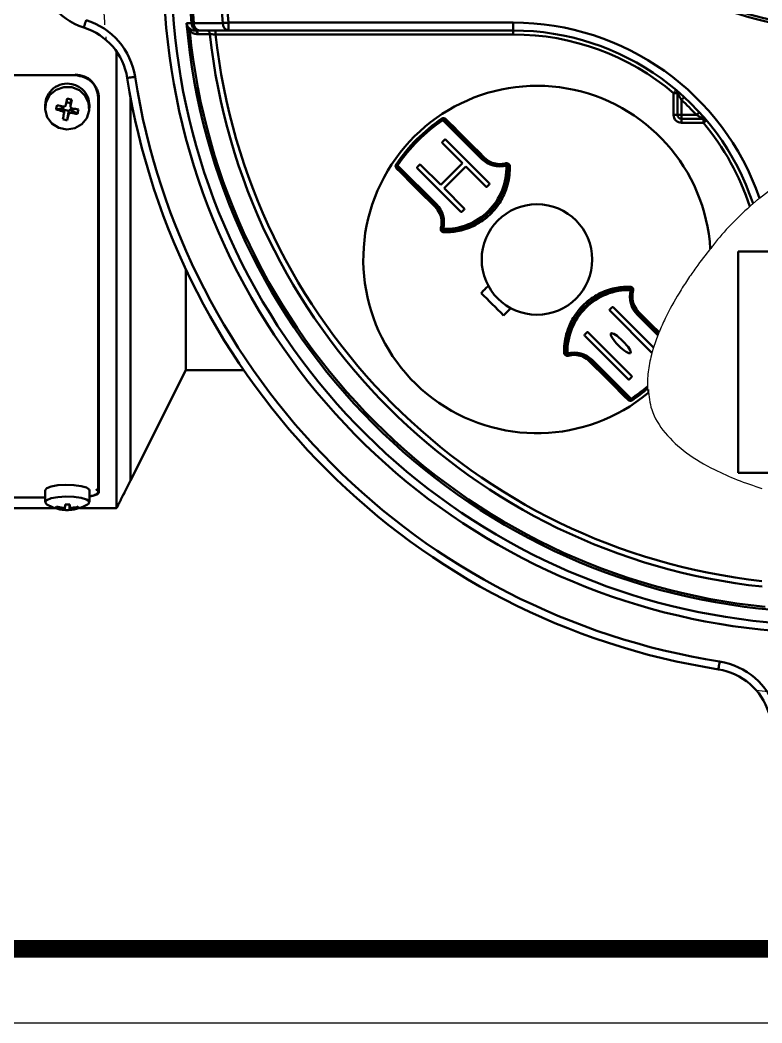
# Model space of a CAD drawing. Header units: millimetres. Extents: x 5395 to 6471, y 1829 to 2617.
# Drawn here: x 5794.9 to 5888.8, y 1829.1 to 1956.1 of the extents above; entities that cross this region are included whole.
import ezdxf

# ---------------------------------------------------------------- set-up
doc = ezdxf.new("R2010")
doc.units = ezdxf.units.MM
doc.linetypes.add('AM_ISO08W050', pattern=[18, 12, -1.5, 3, -1.5])
for name, color, linetype, lineweight in [('AM_5', 3, 'Continuous', 25), ('AM_7', 4, 'AM_ISO08W050', 25), ('AM_BOR', 7, 'Continuous', 50)]:
    doc.layers.add(name, color=color, linetype=linetype, lineweight=lineweight)

msp = doc.modelspace()

# ---------------------------------------------------------------- linework, layer by layer
msp.add_line((5394.79029, 1829.0507), (6471.04029, 1829.0507))
at = {"const_width": 2.25}
msp.add_lwpolyline([(6461.66529, 2607.1757), (5441.66529, 2607.1757), (5441.66529, 1838.4257), (6461.66529, 1838.4257)], close=True, dxfattribs=at)
at = {"layer": 'AM_5'}
for p, q in [((5875.66036, 1916.1417), (5875.10728, 1914.57345)), ((5875.10728, 1914.57345), (5874.91398, 1913.91823)), ((5874.34231, 1909.37832), (5874.39139, 1908.79759))]:
    msp.add_line(p, q, dxfattribs=at)
for points, knots in [([(5888.53463, 1933.50912), (5889.52915, 1934.2797), (5891.51725, 1935.82014), (5895.19186, 1937.87014), (5899.55077, 1939.55508), (5904.60489, 1940.72649), (5908.08778, 1940.88917), (5909.84494, 1940.97124)], [0, 0, 0, 0, 0.163795473, 0.327437759, 0.546316997, 0.77111137, 1, 1, 1, 1]), ([(5888.53463, 1933.50912), (5888.43655, 1933.42752), (5888.24031, 1933.26428), (5887.98373, 1933.04482), (5887.8003, 1932.88554), (5887.723, 1932.81767), (5887.7171, 1932.81249), (5887.71534, 1932.81095)], [0, 0, 0, 0, 0.234868106, 0.469920428, 0.698325928, 0.910304084, 1, 1, 1, 1]), ([(5887.3082, 1932.44805), (5885.6753, 1930.91796), (5883.89924, 1929.25373), (5882.49427, 1927.28261), (5882.38102, 1927.12373)], [0, 0, 0, 0, 0.919393211, 1, 1, 1, 1]), ([(5887.3082, 1932.44805), (5887.35715, 1932.49219), (5887.45515, 1932.58055), (5887.58451, 1932.69563), (5887.67549, 1932.77595), (5887.71197, 1932.80799), (5887.7146, 1932.8103), (5887.71534, 1932.81095)], [0, 0, 0, 0, 0.240746753, 0.481924184, 0.709995499, 0.918399159, 1, 1, 1, 1]), ([(5882.30318, 1927.08295), (5881.71652, 1926.33771), (5880.83445, 1925.2172), (5879.42325, 1923.18874), (5878.09829, 1921.11515), (5876.80714, 1918.82142), (5876.06272, 1917.10011), (5875.8073, 1916.50949)], [0, 0, 0, 0, 0.3034181823, 0.456210344, 0.608881509, 0.8657967322, 1, 1, 1, 1]), ([(5875.74055, 1916.34435), (5875.74145, 1916.3466), (5875.74288, 1916.35019), (5875.75461, 1916.37942), (5875.76853, 1916.414), (5875.78523, 1916.45526), (5875.79876, 1916.48856), (5875.80574, 1916.50567), (5875.8073, 1916.50949)], [0, 0, 0, 0, 0.319044275, 0.508733053, 0.665644181, 0.823493857, 0.960656015, 1, 1, 1, 1]), ([(5875.74055, 1916.34435), (5875.73975, 1916.34237), (5875.73817, 1916.3384), (5875.72591, 1916.30775), (5875.70771, 1916.26199), (5875.6849, 1916.20433), (5875.66835, 1916.16209), (5875.66036, 1916.1417)], [0, 0, 0, 0, 0.1930815913, 0.3858757733, 0.5851079574, 0.7996372111, 1, 1, 1, 1]), ([(5874.91398, 1913.91823), (5874.73283, 1913.19701), (5874.38198, 1911.8001), (5874.34721, 1910.36062), (5874.33039, 1909.66433)], [0, 0, 0, 0, 0.516299861, 1, 1, 1, 1]), ([(5874.33039, 1909.66433), (5874.33144, 1909.63046), (5874.33338, 1909.56752), (5874.3367, 1909.48937), (5874.33912, 1909.4386), (5874.34046, 1909.41275), (5874.3406, 1909.41004), (5874.34066, 1909.4089)], [0, 0, 0, 0, 0.2827374831, 0.5253498561, 0.7182523722, 0.8808926103, 1, 1, 1, 1]), ([(5874.46381, 1909.28213), (5874.54295, 1908.418), (5874.72665, 1906.41226), (5876.53693, 1903.60203), (5879.31863, 1901.07164), (5882.50418, 1899.21592), (5885.74237, 1897.77792), (5887.79048, 1897.08609), (5888.84484, 1896.72993)], [0, 0, 0, 0, 0.126846415, 0.294427582, 0.47680487, 0.680727159, 0.835640016, 1, 1, 1, 1])]:
    msp.add_open_spline(points, degree=3, knots=knots, dxfattribs=at)
at = {"layer": 'AM_7'}
for start, end in [(174.3167558, 185.7673958), (264.2382277, 275.7617723)]:
    msp.add_arc((5897.34484, 1962.79115), 92.0615, start, end, dxfattribs=at)
at = {"layer": 'AM_BOR'}
for p, q in [((5817.56566, 1954.72965), (5817.01872, 1954.72965)), ((5821.24807, 1954.72965), (5817.56566, 1954.72965)), ((5819.63025, 1954.72965), (5819.63025, 1954.22965)), ((5821.24807, 1955.72965), (5857.34484, 1955.72965)), ((5821.24807, 1955.72965), (5821.24807, 1954.72965)), ((5857.34484, 1954.72965), (5821.24807, 1954.72965)), ((5857.34484, 1955.72965), (5857.34484, 1954.72965)), ((5857.34484, 1954.72965), (5857.34484, 1954.22965)), ((5857.34484, 1954.22965), (5819.63025, 1954.22965)), ((5807.09484, 1894.25967), (5807.09484, 1952.05499)), ((5801.84484, 1949.07295), (5767.84484, 1949.07295)), ((5767.84484, 1949.07295), (5801.84484, 1949.07295)), ((5801.84484, 1949.07295), (5801.84484, 1949.17263)), ((5801.26246, 1945.58292), (5801.42425, 1945.978)), ((5804.74484, 1946.26436), (5804.74484, 1946.38455)), ((5804.74484, 1946.26436), (5804.74484, 1896.23796)), ((5804.84484, 1896.26732), (5804.84484, 1946.14628)), ((5808.84484, 1897.72965), (5808.84484, 1946.36658)), ((5878.15449, 1946.80803), (5877.65448, 1946.80803)), ((5877.65448, 1944.03929), (5877.65448, 1946.80803)), ((5878.15449, 1944.03929), (5878.15449, 1946.80803)), ((5878.65449, 1945.92769), (5878.65449, 1944.03929)), ((5798.04484, 1945.28942), (5798.04484, 1944.8967)), ((5800.19576, 1944.91144), (5799.43057, 1944.723)), ((5800.19576, 1944.52607), (5800.19576, 1944.91144)), ((5800.26248, 1944.92047), (5800.30133, 1945.09813)), ((5801.03679, 1944.54294), (5800.43359, 1944.66627)), ((5800.43371, 1944.24066), (5800.43371, 1944.65497)), ((5800.74527, 1945.65038), (5801.25598, 1945.54596)), ((5801.01424, 1944.44757), (5800.85245, 1943.36269)), ((5801.01424, 1944.06219), (5801.01424, 1944.44757)), ((5801.25598, 1945.55028), (5801.25598, 1945.13596)), ((5801.26246, 1945.58292), (5801.26246, 1945.19755)), ((5801.34723, 1944.92597), (5801.29966, 1944.70841)), ((5801.3698, 1944.67139), (5801.3698, 1944.28602)), ((5801.3698, 1944.67139), (5802.135, 1944.17004)), ((5803.64484, 1944.8967), (5803.64484, 1945.28942)), ((5848.31006, 1943.54577), (5848.29647, 1943.5659)), ((5853.35461, 1938.44744), (5848.42202, 1943.38004)), ((5848.56344, 1943.52146), (5853.49603, 1938.58886)), ((5878.15449, 1944.03929), (5877.65448, 1944.03929)), ((5878.65449, 1944.03929), (5878.15449, 1944.03929)), ((5878.65449, 1944.03929), (5878.65449, 1943.53929)), ((5878.65449, 1944.03929), (5880.54288, 1944.03929)), ((5881.42322, 1943.53929), (5878.65449, 1943.53929)), ((5878.65449, 1943.53929), (5878.65449, 1943.03929)), ((5881.42322, 1943.53929), (5881.42322, 1943.03929)), ((5881.42322, 1943.03929), (5878.65449, 1943.03929)), ((5848.64223, 1940.89709), (5848.35938, 1940.61425)), ((5854.29908, 1935.38166), (5848.78365, 1940.89709)), ((5850.90497, 1937.92724), (5848.35938, 1940.47283)), ((5842.52872, 1937.76442), (5842.50859, 1937.77802)), ((5847.48563, 1932.57846), (5842.55303, 1937.51105)), ((5842.69445, 1937.65247), (5847.62705, 1932.71988)), ((5845.46025, 1937.71511), (5845.1774, 1937.43227)), ((5850.69283, 1931.77541), (5845.1774, 1937.29085)), ((5848.14725, 1935.16953), (5845.60167, 1937.71511)), ((5850.90497, 1937.92724), (5848.14725, 1935.16953)), ((5851.32923, 1937.50298), (5848.57151, 1934.74526)), ((5853.87481, 1934.95739), (5851.32923, 1937.50298)), ((5851.1171, 1932.19968), (5848.57151, 1934.74526)), ((5854.29908, 1935.24024), (5854.01624, 1934.95739)), ((5851.1171, 1932.05826), (5850.83425, 1931.77541)), ((5885.84484, 1926.72965), (5885.84484, 1898.72965)), ((5885.84484, 1926.72965), (5903.84484, 1926.72965)), ((5815.84484, 1911.72965), (5815.84484, 1924.54916)), ((5856.1022, 1918.65858), (5857.01564, 1919.57202)), ((5869.85543, 1919.68389), (5869.57258, 1919.40104)), ((5874.91398, 1913.91823), (5869.57258, 1919.25962)), ((5875.10728, 1914.57345), (5869.99685, 1919.68389)), ((5875.66036, 1916.1417), (5873.06264, 1918.73942)), ((5873.20406, 1918.88084), (5875.74055, 1916.34435)), ((5866.67345, 1916.50191), (5866.3906, 1916.21906)), ((5872.3303, 1910.98647), (5866.81487, 1916.50191)), ((5871.90604, 1910.56221), (5866.3906, 1916.07764)), ((5872.12624, 1907.93784), (5867.19365, 1912.87043)), ((5867.33507, 1913.01186), (5872.26767, 1908.07926)), ((5808.84484, 1897.72965), (5815.84484, 1911.72965)), ((5815.84484, 1911.72965), (5823.1896, 1911.72965)), ((5872.3303, 1910.84505), (5872.04746, 1910.56221)), ((5872.12624, 1907.93784), (5872.26767, 1908.07926)), ((5885.84484, 1898.72965), (5933.84484, 1898.72965)), ((5808.08856, 1896.21709), (5808.84484, 1897.72965)), ((5798.04484, 1896.487), (5798.04484, 1894.99537)), ((5803.64484, 1894.99537), (5803.64484, 1896.487)), ((5807.95243, 1895.94484), (5808.08856, 1896.21709)), ((5798.04484, 1895.60481), (5771.64484, 1895.60481)), ((5780.83956, 1894.25967), (5799.25841, 1894.25967)), ((5780.84148, 1894.2588), (5799.26103, 1894.2588)), ((5799.53624, 1894.43047), (5799.45567, 1894.29598)), ((5800.23754, 1894.13727), (5800.23754, 1894.29185)), ((5800.53005, 1894.0602), (5800.53005, 1894.32535)), ((5801.11932, 1894.71144), (5801.11024, 1894.00987)), ((5801.12977, 1894.05519), (5801.12977, 1894.71174)), ((5801.15964, 1894.71272), (5801.15964, 1894.358)), ((5801.15973, 1894.71272), (5801.15973, 1894.36061)), ((5801.43717, 1894.28134), (5801.43717, 1894.12964)), ((5802.14251, 1894.40711), (5802.21903, 1894.27842)), ((5802.42865, 1894.2588), (5807.09926, 1894.2588)), ((5802.43127, 1894.25967), (5807.09484, 1894.25967))]:
    msp.add_line(p, q, dxfattribs=at)
at = {"layer": 'AM_BOR', "flags": 128}
for points in [[(5803.24294, 1956.05267), (5803.18436, 1955.86659), (5803.12803, 1955.68765), (5803.07611, 1955.52274), (5803.03061, 1955.3782), (5802.99327, 1955.25957), (5802.96553, 1955.17143), (5802.94843, 1955.11715), (5802.94267, 1955.09882)], [(5815.96946, 1955.64292), (5816.02202, 1955.64286), (5816.23224, 1955.64264), (5816.56983, 1955.64227)], [(5816.56983, 1955.64227), (5816.57678, 1955.64288), (5816.59264, 1955.64427), (5816.61725, 1955.64643), (5816.65039, 1955.64934), (5816.69177, 1955.65297), (5816.74102, 1955.65729), (5816.79768, 1955.66227), (5816.86126, 1955.66784)], [(5816.86126, 1955.66784), (5818.27828, 1955.66674), (5820.54394, 1955.66488)], [(5820.54394, 1955.66488), (5820.61635, 1955.67154), (5820.69484, 1955.67876), (5820.77866, 1955.68647), (5820.867, 1955.6946), (5820.95901, 1955.70306), (5821.05381, 1955.71178), (5821.15047, 1955.72067), (5821.24807, 1955.72965)], [(5818.91486, 1954.26758), (5818.20575, 1954.26724), (5817.37031, 1954.26685)], [(5808.44289, 1948.71384), (5808.46187, 1948.71683), (5808.51808, 1948.72569), (5808.60936, 1948.74009), (5808.73221, 1948.75945), (5808.8819, 1948.78305), (5809.05267, 1948.80998), (5809.23798, 1948.83919), (5809.43069, 1948.86957)], [(5801.42404, 1947.54587), (5802.37453, 1947.16464), (5803.11843, 1946.47711), (5803.55526, 1945.57614), (5803.62603, 1944.58341), (5803.3212, 1943.63299), (5802.68191, 1942.85324), (5801.79452, 1942.34947), (5800.77887, 1942.18972), (5799.77213, 1942.39557), (5798.91026, 1942.9392), (5798.30967, 1943.74721), (5798.05147, 1944.71046), (5798.17053, 1945.69886), (5798.65077, 1946.57893), (5799.42733, 1947.2318), (5800.39534, 1947.56931), (5801.42404, 1947.54587)], [(5877.97686, 1947.19023), (5877.97067, 1947.18288), (5877.95232, 1947.16113), (5877.92253, 1947.12581), (5877.88244, 1947.07828), (5877.83359, 1947.02037), (5877.77785, 1946.95429), (5877.71738, 1946.88259), (5877.65448, 1946.80803)], [(5878.99273, 1946.29591), (5878.98623, 1946.28884), (5878.96698, 1946.26788), (5878.93573, 1946.23386), (5878.89366, 1946.18806), (5878.84241, 1946.13226), (5878.78393, 1946.0686), (5878.72047, 1945.99953), (5878.65449, 1945.92769)], [(5848.42202, 1943.38004), (5848.40018, 1943.41237), (5848.37918, 1943.44346), (5848.35982, 1943.47212), (5848.34285, 1943.49723), (5848.32893, 1943.51784), (5848.31859, 1943.53315), (5848.31222, 1943.54259), (5848.31006, 1943.54577)], [(5848.42202, 1943.38004), (5848.44961, 1943.40763), (5848.47614, 1943.43416), (5848.50059, 1943.45861), (5848.52202, 1943.48004), (5848.53961, 1943.49763), (5848.55267, 1943.5107), (5848.56072, 1943.51874), (5848.56344, 1943.52146)], [(5848.79911, 1943.51767), (5849.28139, 1943.0354), (5849.80383, 1942.51296), (5850.36496, 1941.95182), (5850.96319, 1941.35359), (5851.59683, 1940.71995), (5852.26408, 1940.0527), (5852.96305, 1939.35373), (5853.69177, 1938.62502)], [(5880.91111, 1944.37754), (5880.90403, 1944.37104), (5880.88308, 1944.35179), (5880.84905, 1944.32054), (5880.80325, 1944.27847), (5880.74746, 1944.22721), (5880.6838, 1944.16874), (5880.61472, 1944.10528), (5880.54288, 1944.03929)], [(5881.42322, 1943.03929), (5881.49778, 1943.10218), (5881.56948, 1943.16266), (5881.63556, 1943.21839), (5881.69347, 1943.26725), (5881.74101, 1943.30734), (5881.77632, 1943.33713), (5881.79808, 1943.35547), (5881.80542, 1943.36167)], [(5853.49603, 1938.58886), (5853.49332, 1938.58615), (5853.48527, 1938.5781), (5853.4722, 1938.56503), (5853.45461, 1938.54744), (5853.43318, 1938.52601), (5853.40873, 1938.50156), (5853.3822, 1938.47503), (5853.35461, 1938.44744)], [(5853.69177, 1938.62502), (5853.66438, 1938.60508), (5853.63619, 1938.58892), (5853.60803, 1938.57701), (5853.58076, 1938.56972), (5853.55519, 1938.56725), (5853.5321, 1938.56969), (5853.51218, 1938.57697), (5853.49603, 1938.58886)], [(5842.69445, 1937.65247), (5842.66212, 1937.67432), (5842.63103, 1937.69532), (5842.60238, 1937.71467), (5842.57726, 1937.73164), (5842.55665, 1937.74556), (5842.54133, 1937.7559), (5842.53191, 1937.76228), (5842.52872, 1937.76442)], [(5842.69445, 1937.65247), (5842.66686, 1937.62488), (5842.64033, 1937.59835), (5842.61588, 1937.5739), (5842.59446, 1937.55247), (5842.57686, 1937.53489), (5842.5638, 1937.52182), (5842.55575, 1937.51377), (5842.55303, 1937.51105)], [(5847.44947, 1932.38272), (5846.72076, 1933.11144), (5846.02179, 1933.81041), (5845.35454, 1934.47766), (5844.7209, 1935.1113), (5844.12267, 1935.70953), (5843.56153, 1936.27066), (5843.03909, 1936.79311), (5842.55682, 1937.27538)], [(5856.42063, 1937.81973), (5856.42166, 1937.81602), (5856.42471, 1937.80506), (5856.42966, 1937.78725), (5856.43632, 1937.76329), (5856.44443, 1937.73409), (5856.45369, 1937.70077), (5856.46374, 1937.66462), (5856.47418, 1937.62703)], [(5856.6741, 1937.63293), (5856.67026, 1937.63282), (5856.65888, 1937.63248), (5856.64041, 1937.63193), (5856.61554, 1937.6312), (5856.58525, 1937.63031), (5856.55069, 1937.62929), (5856.51319, 1937.62818), (5856.47418, 1937.62703)], [(5856.90211, 1937.5424), (5856.8598, 1937.54072), (5856.81812, 1937.54345), (5856.77895, 1937.55045), (5856.74404, 1937.56142), (5856.71496, 1937.57586), (5856.69302, 1937.59312), (5856.67919, 1937.61243), (5856.6741, 1937.63293)], [(5847.48563, 1932.57846), (5847.49752, 1932.56231), (5847.50479, 1932.54239), (5847.50724, 1932.5193), (5847.50478, 1932.49373), (5847.49748, 1932.46646), (5847.48557, 1932.43831), (5847.46941, 1932.41011), (5847.44947, 1932.38272)], [(5847.62705, 1932.71988), (5847.59946, 1932.69229), (5847.57293, 1932.66576), (5847.54848, 1932.64131), (5847.52705, 1932.61988), (5847.50946, 1932.60229), (5847.49639, 1932.58922), (5847.48834, 1932.58117), (5847.48563, 1932.57846)], [(5848.25477, 1929.65386), (5848.25847, 1929.65283), (5848.26943, 1929.64978), (5848.28724, 1929.64483), (5848.3112, 1929.63818), (5848.3404, 1929.63006), (5848.37372, 1929.6208), (5848.40987, 1929.61075), (5848.44746, 1929.60031)], [(5848.44156, 1929.40039), (5848.44167, 1929.40423), (5848.44201, 1929.41561), (5848.44255, 1929.43409), (5848.44329, 1929.45895), (5848.44418, 1929.48924), (5848.4452, 1929.52381), (5848.44631, 1929.5613), (5848.44746, 1929.60031)], [(5848.53209, 1929.17238), (5848.53376, 1929.21469), (5848.53104, 1929.25637), (5848.52404, 1929.29554), (5848.51307, 1929.33045), (5848.49863, 1929.35953), (5848.48137, 1929.38147), (5848.46206, 1929.3953), (5848.44156, 1929.40039)], [(5854.18721, 1922.40045), (5854.07218, 1922.28541), (5853.95737, 1922.17061), (5853.84281, 1922.05604), (5853.72849, 1921.94173), (5853.61442, 1921.82766), (5853.50061, 1921.71385), (5853.38706, 1921.6003), (5853.27377, 1921.48701)], [(5872.24812, 1922.0589), (5872.22763, 1922.064), (5872.20831, 1922.07783), (5872.19105, 1922.09977), (5872.17661, 1922.12885), (5872.16565, 1922.16376), (5872.15864, 1922.20293), (5872.15592, 1922.24461), (5872.15759, 1922.28692)], [(5872.24222, 1921.85899), (5872.24337, 1921.89799), (5872.24448, 1921.9355), (5872.2455, 1921.97006), (5872.2464, 1922.00035), (5872.24713, 1922.02521), (5872.24767, 1922.04369), (5872.24801, 1922.05506), (5872.24812, 1922.0589)], [(5872.24222, 1921.85899), (5872.27981, 1921.84854), (5872.31597, 1921.8385), (5872.34928, 1921.82924), (5872.37848, 1921.82113), (5872.40244, 1921.81447), (5872.42025, 1921.80952), (5872.43121, 1921.80647), (5872.43492, 1921.80544)], [(5853.27377, 1921.48701), (5853.62675, 1921.13403), (5853.98022, 1920.78056), (5854.33402, 1920.42676), (5854.68799, 1920.0728), (5855.04195, 1919.71883), (5855.39576, 1919.36503), (5855.74923, 1919.01156), (5856.1022, 1918.65858)], [(5873.20406, 1918.88084), (5873.19216, 1918.89699), (5873.18489, 1918.91691), (5873.18245, 1918.94), (5873.18491, 1918.96556), (5873.1922, 1918.99283), (5873.20411, 1919.02099), (5873.22028, 1919.04919), (5873.24021, 1919.07657)], [(5873.24021, 1919.07657), (5873.58445, 1918.73234), (5873.92242, 1918.39437), (5874.25392, 1918.06287), (5874.57874, 1917.73804), (5874.89668, 1917.4201), (5875.20755, 1917.10923), (5875.51115, 1916.80563), (5875.8073, 1916.50949)], [(5873.06264, 1918.73942), (5873.09023, 1918.76701), (5873.11675, 1918.79354), (5873.1412, 1918.81799), (5873.16263, 1918.83942), (5873.18022, 1918.85701), (5873.19329, 1918.87008), (5873.20134, 1918.87812), (5873.20406, 1918.88084)], [(5864.01559, 1913.82637), (5864.01049, 1913.84687), (5863.99667, 1913.86618), (5863.97472, 1913.88344), (5863.94564, 1913.89788), (5863.91073, 1913.90884), (5863.87156, 1913.91585), (5863.82988, 1913.91858), (5863.78757, 1913.9169)], [(5864.2155, 1913.83227), (5864.1765, 1913.83112), (5864.13899, 1913.83001), (5864.10443, 1913.82899), (5864.07414, 1913.8281), (5864.04928, 1913.82737), (5864.0308, 1913.82682), (5864.01943, 1913.82648), (5864.01559, 1913.82637)], [(5864.2155, 1913.83227), (5864.22595, 1913.79468), (5864.23599, 1913.75853), (5864.24525, 1913.72521), (5864.25336, 1913.69601), (5864.26002, 1913.67205), (5864.26498, 1913.65424), (5864.26802, 1913.64328), (5864.26905, 1913.63957)], [(5866.99792, 1912.83428), (5867.0253, 1912.85422), (5867.0535, 1912.87038), (5867.08166, 1912.88229), (5867.10893, 1912.88958), (5867.13449, 1912.89205), (5867.15758, 1912.88961), (5867.1775, 1912.88233), (5867.19365, 1912.87043)], [(5871.89057, 1907.94163), (5871.4083, 1908.4239), (5870.88585, 1908.94634), (5870.32472, 1909.50748), (5869.72649, 1910.10571), (5869.09285, 1910.73935), (5868.4256, 1911.4066), (5867.72663, 1912.10557), (5866.99792, 1912.83428)], [(5867.19365, 1912.87043), (5867.19637, 1912.87315), (5867.20441, 1912.8812), (5867.21748, 1912.89427), (5867.23507, 1912.91186), (5867.2565, 1912.93329), (5867.28095, 1912.95774), (5867.30748, 1912.98426), (5867.33507, 1913.01186)], [(5872.37962, 1907.91353), (5872.37747, 1907.91671), (5872.3711, 1907.92614), (5872.36075, 1907.94146), (5872.34683, 1907.96207), (5872.32986, 1907.98718), (5872.31051, 1908.01584), (5872.28951, 1908.04693), (5872.26767, 1908.07926)], [(5872.39322, 1907.8934), (5872.39008, 1907.89804), (5872.38733, 1907.9021), (5872.38499, 1907.90557), (5872.38307, 1907.90842), (5872.38156, 1907.91065), (5872.38048, 1907.91224), (5872.37984, 1907.91321), (5872.37962, 1907.91353)], [(5798.04484, 1896.487), (5798.04571, 1896.5048), (5798.25999, 1896.76105), (5798.82336, 1896.98027), (5799.65975, 1897.13289), (5800.65619, 1897.19827), (5801.6781, 1897.16759), (5802.58748, 1897.045), (5803.26151, 1896.84704), (5803.60915, 1896.60046), (5803.64484, 1896.487)], [(5798.04571, 1895.01317), (5798.25999, 1895.26941), (5798.82336, 1895.48864), (5799.65975, 1895.64125), (5800.65619, 1895.70663), (5801.6781, 1895.67596), (5802.58748, 1895.55336), (5803.26151, 1895.35541), (5803.60915, 1895.10883), (5803.58346, 1894.84693), (5803.42371, 1894.7177)], [(5798.26597, 1894.7177), (5798.20948, 1894.75452), (5798.04571, 1895.01317)], [(5800.51042, 1894.01368), (5800.51283, 1894.01236), (5800.51525, 1894.01304), (5800.51767, 1894.01572), (5800.52011, 1894.02039), (5800.52256, 1894.02706), (5800.52501, 1894.03572), (5800.52748, 1894.04637), (5800.52995, 1894.059)], [(5801.12977, 1894.05519), (5801.1273, 1894.04255), (5801.12483, 1894.03191), (5801.12237, 1894.02324), (5801.11992, 1894.01657), (5801.11748, 1894.0119), (5801.11505, 1894.00923), (5801.11264, 1894.00855), (5801.11024, 1894.00987)], [(5883.32903, 1873.8277), (5883.33202, 1873.84667), (5883.34089, 1873.90289), (5883.35528, 1873.99417), (5883.37464, 1874.11702), (5883.39824, 1874.26671), (5883.42517, 1874.43748), (5883.45438, 1874.62279), (5883.48476, 1874.8155)]]:
    msp.add_lwpolyline(points, dxfattribs=at)
at = {"layer": 'AM_BOR'}
msp.add_circle((5860.34484, 1925.72965), 7, dxfattribs=at)
for centre, radius, start, end in [((5897.34484, 1962.72965), 84.29469, 53.1999316, 3.8286633), ((5897.34484, 1962.72965), 83.29504, 54.8418405, 3.7020522), ((5897.34484, 1962.72965), 81.08535, 59.1037129, 185.0144154), ((5897.34484, 1962.72965), 80.79279, 59.7482155, 185.0144154), ((5897.34484, 1962.72965), 77.12515, 70.2973525, 185.2557411), ((5897.34484, 1962.72965), 76.41805, 73.101553, 185.2557411), ((5897.34484, 1992.72965), 37.70711, 214.650709, 312.6428035), ((5897.34484, 1992.72965), 37.35355, 214.650709, 312.0360127), ((5805.34484, 1962.72965), 8, 107.4739251, 252.5260749), ((5800.54049, 1947.46799), 9, 8.9592069, 72.5260749), ((5800.54049, 1947.46799), 8, 8.9592069, 72.5260749), ((5897.34484, 1962.72965), 81.68338, 184.977154, 265.022846), ((5816.08935, 1954.78891), 0.30895, 330.2171784, 37.4437938), ((5897.34484, 1962.72965), 81.39083, 185.7074127, 264.2925873), ((5817.56581, 1955.72944), 0.99979, 185.0014337, 269.9914268), ((5817.72877, 1955.58564), 0.87139, 174.5870394, 259.2116841), ((5816.93844, 1954.30371), 0.43344, 355.1219042, 79.3260218), ((5818.48322, 1954.30395), 0.43318, 355.183182, 79.3402721), ((5821.41058, 1955.58468), 0.87034, 174.7131633, 259.2388969), ((5857.34484, 1922.72965), 33, 19.0655977, 90), ((5857.34484, 1922.72965), 32, 18.3632673, 90), ((5897.34484, 1962.72965), 78.88516, 186.1580128, 263.8419872), ((5897.34484, 1962.72965), 78.17805, 186.2418899, 263.7581101), ((5857.34484, 1922.72965), 31.5, 49.8530228, 90), ((5897.34484, 1962.72965), 90, 188.9592069, 261.0407931), ((5897.34484, 1962.72965), 89, 188.9592069, 261.0407931), ((5800.82115, 1945.22782), 2.77699, 77.4609969, 178.7291113), ((5800.91733, 1945.25837), 2.72769, 0.6521076, 79.294133), ((5860.34484, 1925.72965), 22, 3.5267123, 309.6785264), ((5877.65448, 1946.80803), 0.5, 0, 49.8530228), ((5708.18315, 1964.89744), 94.54203, 348.0474083, 348.5304483), ((5797.51958, 1928.37611), 18.02978, 77.4924587, 79.3966077), ((5709.30974, 1964.66645), 93.99118, 348.0454679, 348.5313398), ((5857.34484, 1922.72965), 31.5, 42.5704786, 47.4295214), ((5809.31348, 1942.85957), 10.05706, 166.0112494, 169.3222156), ((5804.64909, 1963.41496), 19.40676, 254.4010442, 256.7339605), ((5804.77388, 1963.98489), 19.40911, 254.4009296, 256.7335441), ((5800.14386, 1944.65594), 0.28992, 2.0432606, 65.8480585), ((5801.30533, 1944.40787), 0.30059, 91.0817073, 153.2982165), ((5804.60875, 1962.82253), 18.23681, 260.1657332, 262.5974177), ((5794.06759, 1946.23123), 8.32657, 345.6677897, 349.6671107), ((5733.15155, 1959.37419), 68.96964, 346.6786393, 347.2750831), ((5801.94134, 1950.1838), 6.90747, 255.9586018, 260.9301156), ((5733.73857, 1959.25416), 68.96964, 346.6786393, 347.2750831), ((5804.48482, 1962.25625), 18.23822, 260.1658985, 262.5974177), ((5860.34484, 1925.72965), 21.52429, 124.0389961, 145.9610039), ((5860.34484, 1925.72965), 21.5, 124.0389961, 145.9610039), ((5860.34484, 1925.72965), 21.3, 124.0389961, 145.9610039), ((5848.42202, 1943.38004), 0.2, 45, 124.0389961), ((5848.68349, 1943.65774), 0.18162, 228.6222068, 309.5366833), ((5878.65448, 1944.03929), 1, 180, 270), ((5878.65448, 1944.03929), 0.5, 180, 270), ((5881.42322, 1943.03929), 0.5, 40.1469772, 90), ((5857.34484, 1922.72965), 31.5, 17.9701043, 40.1469772), ((5848.43009, 1940.54354), 0.1, 135, 225), ((5848.71293, 1940.82638), 0.1, 45, 135), ((5855.61735, 1940.71018), 3.2, 225, 285.5309666), ((5855.61735, 1940.71018), 3, 225, 285.5309666), ((5842.69445, 1937.65247), 0.2, 145.9610039, 225), ((5842.41675, 1937.391), 0.18162, 320.4624842, 41.3776912), ((5845.24811, 1937.36156), 0.1, 135, 225), ((5845.53095, 1937.6444), 0.1, 45, 135), ((5848.67758, 1937.39691), 8, 268.3093967, 1.6906033), ((5848.67758, 1937.39691), 7.8, 268.3093967, 1.6906033), ((5855.74075, 1937.71317), 0.68818, 8.9072252, 16.8774587), ((5856.47418, 1937.62703), 0.2, 1.6906033, 105.5309666), ((5853.94552, 1935.0281), 0.1, 225, 315), ((5854.22837, 1935.31095), 0.1, 315, 45), ((5845.36431, 1930.45714), 3, 344.4690334, 45), ((5845.36431, 1930.45714), 3.2, 344.4690334, 45), ((5850.76354, 1931.84612), 0.1, 225, 315), ((5851.04639, 1932.12897), 0.1, 315, 45), ((5848.36129, 1930.33365), 0.68808, 253.1221582, 261.0936556), ((5848.44746, 1929.60031), 0.2, 164.4690334, 268.3093967), ((5872.0121, 1914.06239), 8, 88.3093967, 181.6906033), ((5872.0121, 1914.06239), 7.8, 88.3093967, 181.6906033), ((5875.32538, 1921.00216), 3.2, 164.4690334, 225), ((5872.24222, 1921.85899), 0.2, 344.4690334, 88.3093967), ((5875.32538, 1921.00216), 3, 164.4690334, 225), ((5872.32839, 1921.12565), 0.68808, 73.1221582, 81.0936556), ((5869.6433, 1919.33033), 0.1, 135, 225), ((5869.92614, 1919.61318), 0.1, 45, 135), ((5866.74416, 1916.4312), 0.1, 45, 135), ((5866.46131, 1916.14835), 0.1, 135, 225), ((5865.07233, 1910.74911), 3.2, 45, 105.5309666), ((5864.2155, 1913.83227), 0.2, 181.6906033, 285.5309666), ((5865.07233, 1910.74911), 3, 45, 105.5309666), ((5864.94884, 1913.7461), 0.68808, 188.9063444, 196.8778418), ((5871.97675, 1910.63292), 0.1, 225, 315), ((5872.25959, 1910.91576), 0.1, 315, 45), ((5860.34484, 1925.72965), 21.3, 304.0389961, 311.0409756), ((5860.34484, 1925.72965), 21.5, 304.0389961, 310.6146477), ((5860.34484, 1925.72965), 21.52429, 304.0389961, 310.5649938), ((5872.00619, 1907.80156), 0.18162, 48.6215222, 129.5364624), ((5872.26767, 1908.07926), 0.2, 225, 304.0389961), ((5800.84484, 1899.00132), 5, 238.9508512, 266.1948415), ((5800.21363, 1894.29871), 0.75797, 168.5869444, 180.2061251), ((5800.8692, 1899.25405), 5.15562, 254.0872807, 262.9625174), ((5800.88419, 1899.40678), 5.15565, 254.0872335, 262.9623517), ((5800.84226, 1899.03174), 5.02901, 266.2166514, 273.0545819), ((5782.70975, 1895.52936), 17.88814, 356.2660565, 357.3978719), ((5800.92274, 1901.53758), 6.82897, 267.1185213, 272.152703), ((5800.84484, 1899.00132), 5, 273.0764758, 301.0491488), ((5783.37191, 1895.5221), 17.8257, 356.2640743, 357.3998541), ((5800.8742, 1899.21691), 5.11833, 276.3147761, 285.2331957), ((5800.88895, 1899.37106), 5.11978, 276.3155238, 285.2313942), ((5801.6881, 1894.4076), 0.54642, 346.3249536, 2.4675726), ((5882.08318, 1865.9253), 9, 17.4739251, 81.0407931), ((5882.08318, 1865.9253), 8, 17.4739251, 81.0407931)]:
    msp.add_arc(centre, radius, start, end, dxfattribs=at)
for centre, major_axis, ratio, start_param, end_param in [((5800.1337, 1944.6276), (0.2585, 0.24487), 0.621731653, 0.594862645, 0.830190182), ((5801.30775, 1944.38755), (0.03934, 0.41951), 0.708938778, 1.258632709, 1.493960246), ((5801.55598, 1945.52291), (0.29932, -0.03811), 0.529450918, 3.000542195, 3.235869732), ((5801.30775, 1944.38755), (-0.21967, 0.311), 0.65697392, 5.253231695, 5.488559232)]:
    msp.add_ellipse(centre, major_axis=major_axis, ratio=ratio, start_param=start_param, end_param=end_param, dxfattribs=at)
msp.add_ellipse((5870.95144, 1915.12305), major_axis=(1.23744, -1.23744), ratio=0.228571429, dxfattribs=at)
for points, knots in [([(5815.96946, 1955.64292), (5815.96964, 1955.64148), (5815.98538, 1955.51926), (5816.05013, 1955.28106), (5816.24119, 1955.0767), (5816.33464, 1954.97675)], [0, 0, 0, 0, 0.006056255, 0.513885359, 1, 1, 1, 1]), ([(5816.35749, 1954.63546), (5816.26022, 1954.78855), (5816.06146, 1955.10139), (5815.98916, 1955.45827), (5815.96969, 1955.64076), (5815.96946, 1955.64292)], [0, 0, 0, 0, 0.486395922, 0.993930131, 1, 1, 1, 1]), ([(5816.33464, 1954.97675), (5816.44969, 1954.90075), (5816.67463, 1954.75218), (5816.90579, 1954.73704), (5817.01872, 1954.72965)], [0, 0, 0, 0, 0.511484151, 1, 1, 1, 1]), ([(5817.37031, 1954.26685), (5817.20189, 1954.2788), (5816.8512, 1954.30369), (5816.52634, 1954.52199), (5816.35749, 1954.63546)], [0, 0, 0, 0, 0.480255878, 1, 1, 1, 1]), ([(5819.63025, 1954.22965), (5819.59352, 1954.23162), (5819.44366, 1954.23966), (5819.18098, 1954.25362), (5819.00352, 1954.26293), (5818.91486, 1954.26758)], [0, 0, 0, 0, 0.139774746, 0.5702726, 1, 1, 1, 1]), ([(5801.84484, 1949.17263), (5802.24519, 1949.10718), (5802.98118, 1948.98686), (5803.85249, 1948.49709), (5804.13543, 1948.03144), (5804.24322, 1947.85405)], [0, 0, 0, 0, 0.424765594, 0.780866314, 1, 1, 1, 1]), ([(5801.84484, 1949.07295), (5802.04296, 1949.07295), (5802.23777, 1949.0539), (5802.62104, 1948.9793), (5802.81149, 1948.92284), (5803.17469, 1948.77549), (5803.34695, 1948.68534), (5803.67298, 1948.47249), (5803.82735, 1948.34864), (5804.10407, 1948.0783), (5804.22825, 1947.93087), (5804.44757, 1947.61106), (5804.5408, 1947.44086), (5804.76535, 1946.91364), (5804.84484, 1946.53073), (5804.84484, 1946.14628)], [0, 0, 0, 0, 0.125, 0.125, 0.25, 0.25, 0.375, 0.375, 0.5, 0.5, 0.625, 0.625, 0.75, 0.75, 1, 1, 1, 1]), ([(5801.84484, 1949.07295), (5802.24967, 1949.00946), (5802.99448, 1948.89267), (5803.95812, 1948.28466), (5804.60736, 1947.37282), (5804.69859, 1946.63727), (5804.74484, 1946.26436)], [0, 0, 0, 0, 0.270652914, 0.497953403, 0.745477653, 1, 1, 1, 1]), ([(5878.15449, 1946.80803), (5878.15611, 1946.80529), (5878.15865, 1946.801), (5878.18096, 1946.7633), (5878.23324, 1946.67459), (5878.34459, 1946.48301), (5878.49248, 1946.22297), (5878.6015, 1946.02427), (5878.65449, 1945.92769)], [0, 0, 0, 0, 0.074779646, 0.117101872, 0.246963378, 0.443678424, 0.729617337, 1, 1, 1, 1]), ([(5800.42722, 1944.18222), (5800.43095, 1944.21357), (5800.43843, 1944.27628), (5800.40702, 1944.37006), (5800.34756, 1944.44931), (5800.27264, 1944.50261), (5800.21832, 1944.51919), (5800.19576, 1944.52607)], [0, 0, 0, 0, 0.213493932, 0.427064172, 0.638961562, 0.850123535, 1, 1, 1, 1]), ([(5800.31988, 1945.09374), (5800.35326, 1945.0892), (5800.42003, 1945.08011), (5800.51823, 1945.1093), (5800.59995, 1945.16703), (5800.65355, 1945.24094), (5800.66902, 1945.29509), (5800.67545, 1945.31757)], [0, 0, 0, 0, 0.213498004, 0.427071161, 0.638962341, 0.850108563, 1, 1, 1, 1]), ([(5801.26246, 1945.19755), (5801.25873, 1945.16434), (5801.25126, 1945.0979), (5801.28266, 1945.00176), (5801.34212, 1944.92295), (5801.41704, 1944.87258), (5801.47137, 1944.85923), (5801.49392, 1944.85369)], [0, 0, 0, 0, 0.213494703, 0.42706758, 0.63895185, 0.850108073, 1, 1, 1, 1]), ([(5801.3698, 1944.28602), (5801.33642, 1944.2887), (5801.26965, 1944.29407), (5801.17146, 1944.26251), (5801.08974, 1944.20524), (5801.03613, 1944.13425), (5801.02066, 1944.08333), (5801.01424, 1944.06219)], [0, 0, 0, 0, 0.213498971, 0.427056823, 0.638947142, 0.85010873, 1, 1, 1, 1]), ([(5848.29647, 1943.5659), (5848.31643, 1943.57788), (5848.36105, 1943.60466), (5848.44535, 1943.63058), (5848.56361, 1943.63906), (5848.69331, 1943.60473), (5848.763, 1943.54739), (5848.79911, 1943.51767)], [0, 0, 0, 0, 0.0853716245, 0.1907948055, 0.3564175387, 0.6664709755, 1, 1, 1, 1]), ([(5880.54288, 1944.03929), (5880.65551, 1943.97742), (5880.86409, 1943.86285), (5881.12723, 1943.71263), (5881.30687, 1943.60803), (5881.39729, 1943.55467), (5881.42177, 1943.54015), (5881.42295, 1943.53946), (5881.42322, 1943.53929)], [0, 0, 0, 0, 0.315249433, 0.583808714, 0.768939752, 0.901552246, 0.976956012, 1, 1, 1, 1]), ([(5853.69177, 1938.62502), (5853.93785, 1938.42105), (5854.38294, 1938.05213), (5855.28257, 1937.79161), (5855.96929, 1937.80395), (5856.33348, 1937.89628), (5856.39929, 1937.91297)], [0, 0, 0, 0, 0.356928524, 0.645588292, 0.935956774, 1, 1, 1, 1]), ([(5842.55682, 1937.27538), (5842.51398, 1937.33065), (5842.4492, 1937.41427), (5842.43517, 1937.57065), (5842.45559, 1937.67232), (5842.48054, 1937.73395), (5842.50225, 1937.76806), (5842.50859, 1937.77802)], [0, 0, 0, 0, 0.493508233, 0.746513366, 0.851037868, 0.956490377, 1, 1, 1, 1]), ([(5856.90211, 1937.5424), (5856.90376, 1937.36415), (5856.91262, 1936.40549), (5856.61546, 1934.80229), (5855.64334, 1932.78673), (5854.22806, 1931.12446), (5852.31741, 1929.87278), (5850.33559, 1929.22479), (5849.09513, 1929.18874), (5848.53209, 1929.17238)], [0, 0, 0, 0, 0.043936243, 0.236292836, 0.372821776, 0.53572825, 0.698610201, 0.863200971, 1, 1, 1, 1]), ([(5856.39929, 1937.91297), (5856.43922, 1937.92028), (5856.51899, 1937.93487), (5856.63798, 1937.91048), (5856.74682, 1937.854), (5856.83832, 1937.76005), (5856.89155, 1937.65012), (5856.89917, 1937.57243), (5856.90211, 1937.5424)], [0, 0, 0, 0, 0.15408015, 0.30778494, 0.471190523, 0.657151892, 0.86749898, 1, 1, 1, 1]), ([(5848.16152, 1929.6752), (5848.17821, 1929.74101), (5848.27054, 1930.1052), (5848.28288, 1930.79192), (5848.02236, 1931.69155), (5847.65344, 1932.13664), (5847.44947, 1932.38272)], [0, 0, 0, 0, 0.064043217, 0.354412824, 0.643071814, 1, 1, 1, 1]), ([(5848.53209, 1929.17238), (5848.47383, 1929.18166), (5848.36432, 1929.1991), (5848.2354, 1929.30382), (5848.16264, 1929.43238), (5848.13995, 1929.56384), (5848.15475, 1929.64023), (5848.16152, 1929.6752)], [0, 0, 0, 0, 0.25795691, 0.4849259, 0.703583797, 0.864278063, 1, 1, 1, 1]), ([(5863.78757, 1913.9169), (5863.78592, 1914.09515), (5863.77707, 1915.05381), (5864.07422, 1916.65701), (5865.04634, 1918.67257), (5866.46163, 1920.33484), (5868.37227, 1921.58652), (5870.35409, 1922.23451), (5871.59455, 1922.27056), (5872.15759, 1922.28692)], [0, 0, 0, 0, 0.043936237, 0.236292755, 0.372821789, 0.535728239, 0.698609945, 0.863200769, 1, 1, 1, 1]), ([(5872.15759, 1922.28692), (5872.21585, 1922.27764), (5872.32536, 1922.26019), (5872.45429, 1922.15548), (5872.52705, 1922.02692), (5872.54973, 1921.89546), (5872.53494, 1921.81907), (5872.52816, 1921.7841)], [0, 0, 0, 0, 0.2579528013, 0.4849223489, 0.7035839525, 0.8642781344, 1, 1, 1, 1]), ([(5872.52816, 1921.7841), (5872.51148, 1921.71829), (5872.41914, 1921.3541), (5872.4068, 1920.66738), (5872.66732, 1919.76774), (5873.03624, 1919.32265), (5873.24021, 1919.07657)], [0, 0, 0, 0, 0.064043224, 0.354411716, 0.643071774, 1, 1, 1, 1]), ([(5864.29039, 1913.54633), (5864.25046, 1913.53902), (5864.17069, 1913.52442), (5864.05171, 1913.54882), (5863.94286, 1913.60529), (5863.85136, 1913.69925), (5863.79814, 1913.80918), (5863.79051, 1913.88687), (5863.78757, 1913.9169)], [0, 0, 0, 0, 0.154084835, 0.307785542, 0.471194014, 0.657153919, 0.867501011, 1, 1, 1, 1]), ([(5866.99792, 1912.83428), (5866.75184, 1913.03825), (5866.30675, 1913.40717), (5865.40711, 1913.66769), (5864.72039, 1913.65535), (5864.3562, 1913.56301), (5864.29039, 1913.54633)], [0, 0, 0, 0, 0.356928701, 0.64558838, 0.935956794, 1, 1, 1, 1]), ([(5872.39322, 1907.8934), (5872.37325, 1907.88142), (5872.32863, 1907.85464), (5872.24433, 1907.82872), (5872.12608, 1907.82024), (5871.99637, 1907.85457), (5871.92669, 1907.91191), (5871.89057, 1907.94163)], [0, 0, 0, 0, 0.08537055, 0.190797671, 0.356416989, 0.666470197, 1, 1, 1, 1]), ([(5804.84484, 1896.26732), (5804.81033, 1896.18752), (5804.74129, 1896.02791), (5804.29165, 1895.84334), (5803.83596, 1895.7681), (5803.64484, 1895.73654)], [0, 0, 0, 0, 0.3673227445, 0.7346552071, 1, 1, 1, 1]), ([(5804.74484, 1896.23796), (5804.67377, 1896.14407), (5804.54271, 1895.97095), (5804.10563, 1895.80088), (5803.72784, 1895.7536), (5803.64484, 1895.74322)], [0, 0, 0, 0, 0.480422681, 0.885840927, 1, 1, 1, 1]), ([(5804.4502, 1896.52205), (5804.57855, 1896.57888), (5804.80779, 1896.68039), (5804.83352, 1896.80222), (5804.84484, 1896.85584)], [0, 0, 0, 0, 0.559884653, 1, 1, 1, 1]), ([(5807.09484, 1894.25967), (5807.09484, 1894.2558), (5807.10101, 1894.26471), (5807.12504, 1894.3067), (5807.14323, 1894.34043), (5807.21331, 1894.47397), (5807.28181, 1894.6082), (5807.44709, 1894.93541), (5807.54512, 1895.13079), (5807.755, 1895.54994), (5807.86861, 1895.77718), (5807.98459, 1896.00915)], [0, 0, 0, 0, 0.125, 0.125, 0.25, 0.25, 0.5, 0.5, 0.75, 0.75, 1, 1, 1, 1]), ([(5800.52995, 1894.059), (5800.52754, 1894.064), (5800.52272, 1894.07399), (5800.47392, 1894.09263), (5800.40056, 1894.11118), (5800.31712, 1894.12667), (5800.26089, 1894.13416), (5800.23754, 1894.13727)], [0, 0, 0, 0, 0.21350257, 0.427075925, 0.638957132, 0.850114651, 1, 1, 1, 1]), ([(5800.25252, 1894.28998), (5800.28602, 1894.28706), (5800.35304, 1894.28122), (5800.44386, 1894.28915), (5800.51337, 1894.3087), (5800.55241, 1894.33547), (5800.55772, 1894.35593), (5800.55992, 1894.36443)], [0, 0, 0, 0, 0.213506706, 0.427072752, 0.638965648, 0.850112877, 1, 1, 1, 1]), ([(5801.43717, 1894.12964), (5801.40366, 1894.12549), (5801.33664, 1894.11719), (5801.24582, 1894.10028), (5801.17632, 1894.08246), (5801.13726, 1894.06675), (5801.13197, 1894.05858), (5801.12977, 1894.05519)], [0, 0, 0, 0, 0.213505379, 0.427075555, 0.638960084, 0.850119413, 1, 1, 1, 1]), ([(5801.15973, 1894.36061), (5801.16214, 1894.34855), (5801.16697, 1894.32443), (5801.21576, 1894.2968), (5801.28912, 1894.27998), (5801.37256, 1894.27557), (5801.4288, 1894.28036), (5801.45215, 1894.28235)], [0, 0, 0, 0, 0.21348835, 0.427063187, 0.638945019, 0.850114707, 1, 1, 1, 1])]:
    msp.add_open_spline(points, degree=3, knots=knots, dxfattribs=at)

doc.saveas('drawing.dxf')
